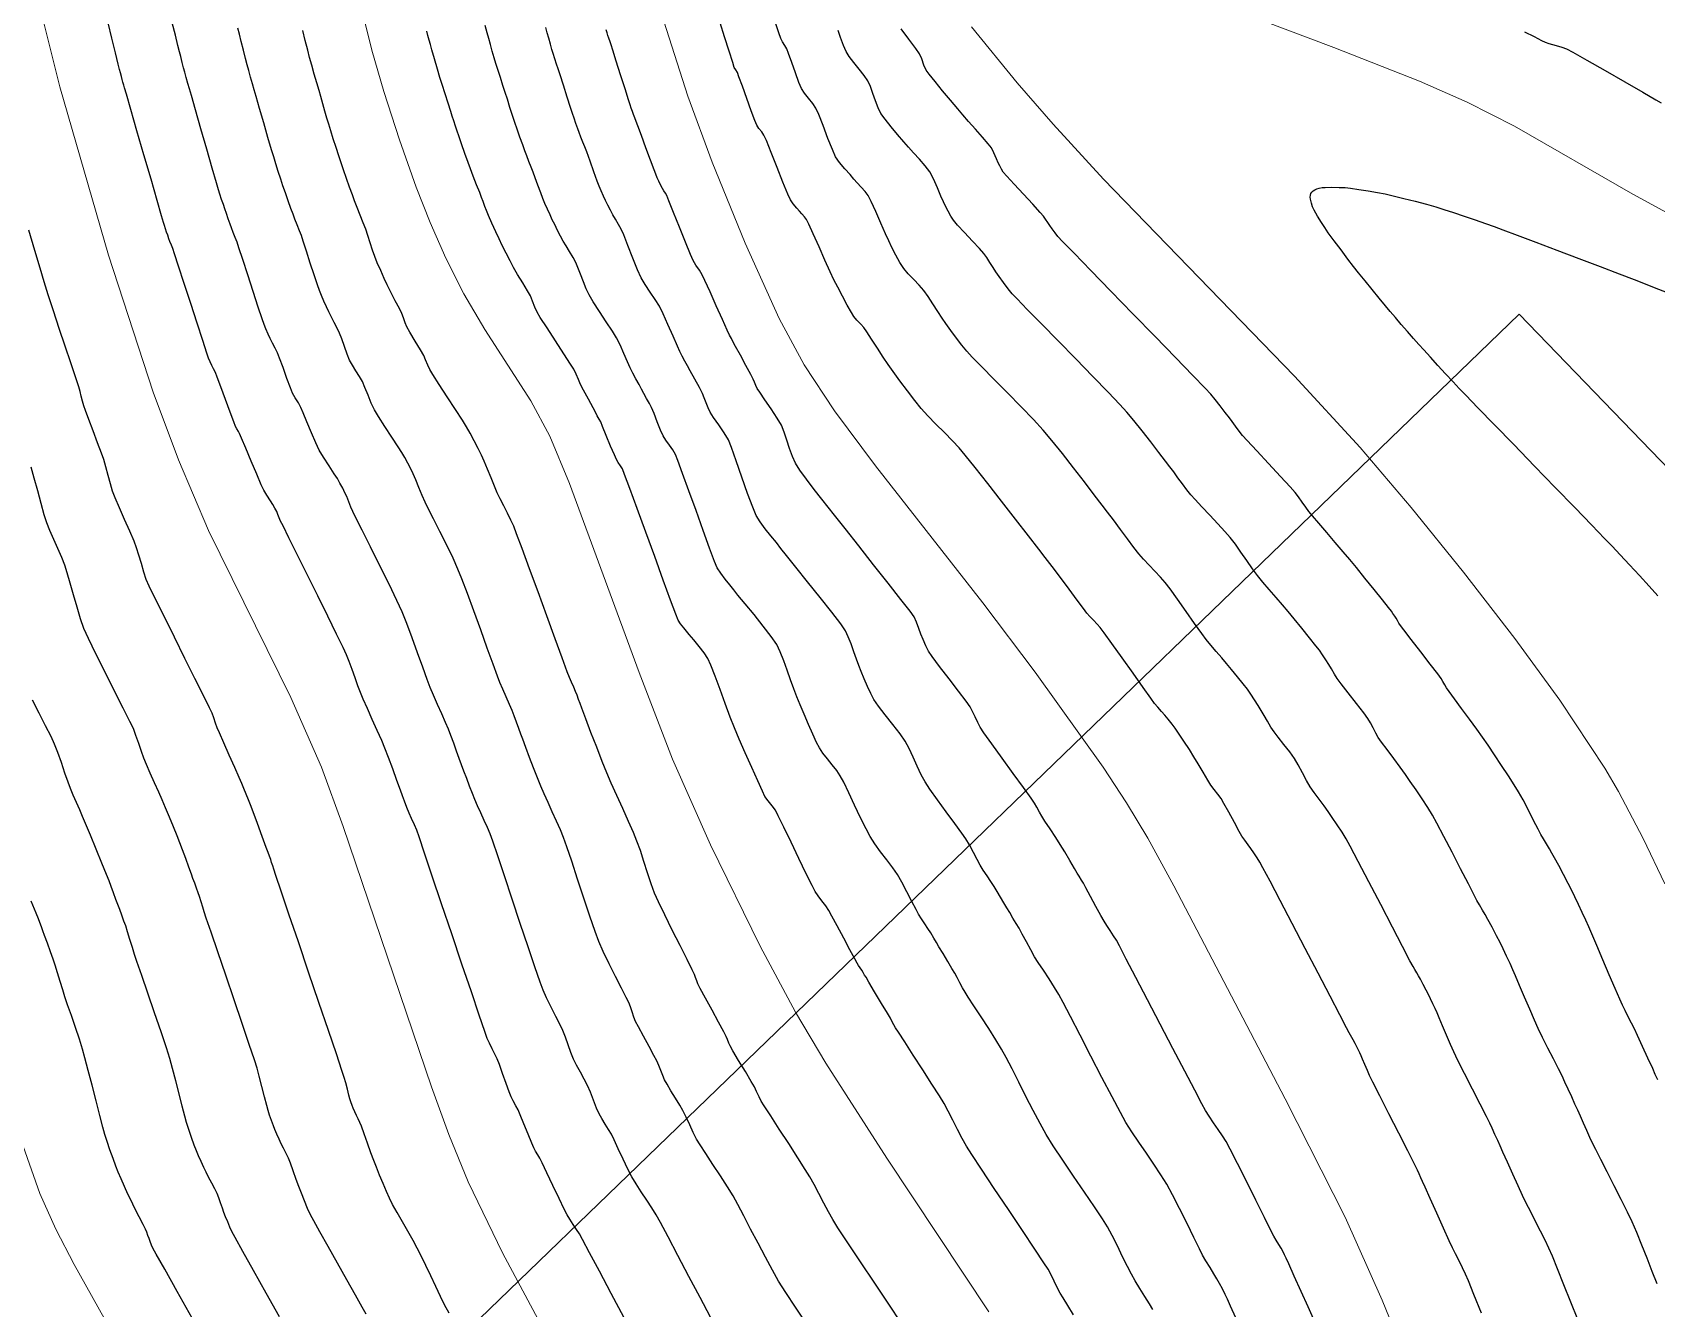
# Model space of a CAD drawing. Extents: x 27 to 849, y 0 to 853.
# Drawn here: x 491.7 to 577.4, y 579.6 to 647 of the extents above; entities that cross this region are included whole.
import ezdxf

# ---------------------------------------------------------------- set-up
doc = ezdxf.new("R2010")
doc.units = 0
doc.header["$LTSCALE"] = 2
doc.layers.add('Curva 1 m', color=5, linetype='Continuous')
doc.layers.add('Curva Mestra', color=1, linetype='Continuous')

msp = doc.modelspace()

# ---------------------------------------------------------------- linework, layer by layer
at = {"extrusion": (-0.049704, 0.050571, 0.997483), "elevation": -45.882}
msp.add_lwpolyline([(-371.684, 250.552), (-374.359, -58.63), (-849.748, -54.517), (-847.073, 254.665)], close=True, dxfattribs=at)
at = {"layer": 'Curva 1 m', "linetype": 'Continuous', "lineweight": -3}
for points, elevation in [([(522.941, 579.13), (522.26, 580.407), (521.633, 581.585), (521.109, 582.567), (520.739, 583.259), (520.572, 583.565), (520.426, 583.797), (520.249, 584.064), (520.074, 584.331), (519.931, 584.565), (519.776, 584.873), (519.505, 585.433), (519.179, 586.113), (518.86, 586.783), (518.607, 587.311), (518.483, 587.565), (518.382, 587.738), (518.261, 587.932), (518.162, 588.106), (518.057, 588.353), (517.866, 588.819), (517.646, 589.363), (517.452, 589.839), (517.34, 590.106), (517.222, 590.328), (517.081, 590.578), (516.966, 590.801), (516.869, 591.055), (516.707, 591.504), (516.521, 592.026), (516.35, 592.5), (516.235, 592.801), (516.117, 593.05), (515.971, 593.336), (515.825, 593.622), (515.71, 593.872), (515.579, 594.245), (515.285, 595.105), (514.87, 596.331), (514.374, 597.8), (513.837, 599.39), (513.302, 600.979), (512.808, 602.444), (512.397, 603.662), (512.108, 604.513), (511.984, 604.872), (511.86, 605.161), (511.711, 605.487), (511.584, 605.774), (511.469, 606.065), (511.342, 606.397), (511.232, 606.69), (511.126, 606.982), (510.944, 607.489), (510.722, 608.102), (510.498, 608.709), (510.309, 609.2), (510.135, 609.611), (509.902, 610.138), (509.641, 610.719), (509.386, 611.289), (509.166, 611.782), (509.015, 612.137), (508.878, 612.496), (508.728, 612.917), (508.573, 613.357), (508.421, 613.777), (508.279, 614.134), (508.103, 614.508), (507.756, 615.219), (507.291, 616.165), (506.756, 617.247), (506.202, 618.364), (505.679, 619.417), (505.237, 620.305), (504.928, 620.929), (504.8, 621.188), (504.731, 621.353), (504.655, 621.54), (504.593, 621.686), (504.497, 621.875), (504.394, 622.06), (504.267, 622.252), (504.071, 622.547), (503.908, 622.814), (503.779, 623.101), (503.541, 623.659), (503.251, 624.348), (502.965, 625.028), (502.742, 625.56), (502.637, 625.802), (502.567, 625.923), (502.482, 626.058), (502.414, 626.179), (502.321, 626.419), (502.128, 626.941), (501.884, 627.603), (501.64, 628.266), (501.448, 628.787), (501.357, 629.026), (501.263, 629.216), (501.166, 629.402), (501.08, 629.588), (501, 629.777), (500.909, 630.051), (500.693, 630.711), (500.393, 631.627), (500.051, 632.673), (499.71, 633.718), (499.41, 634.634), (499.195, 635.294), (499.104, 635.567), (499.031, 635.755), (498.957, 635.942), (498.904, 636.087), (498.838, 636.276), (498.78, 636.442), (498.727, 636.604), (498.667, 636.789), (498.616, 636.951), (498.517, 637.291), (498.282, 638.102), (497.957, 639.227), (497.586, 640.51), (497.216, 641.791), (496.891, 642.913), (496.658, 643.72), (496.562, 644.053), (496.522, 644.192), (496.476, 644.35), (496.437, 644.489), (496.396, 644.65), (496.345, 644.852), (496.301, 645.03), (496.231, 645.308), (496.082, 645.904), (495.889, 646.675), (495.687, 647.482)], 54), ([(527.498, 579.169), (526.949, 580.198), (526.356, 581.319), (525.772, 582.424), (525.254, 583.405), (524.854, 584.155), (524.629, 584.565), (524.402, 584.929), (524.128, 585.346), (523.839, 585.78), (523.568, 586.198), (523.347, 586.566), (523.13, 586.983), (522.877, 587.511), (522.623, 588.055), (522.405, 588.521), (522.261, 588.816), (522.115, 589.067), (521.936, 589.354), (521.76, 589.643), (521.618, 589.896), (521.484, 590.203), (521.321, 590.616), (521.153, 591.044), (521.001, 591.396), (520.833, 591.72), (520.625, 592.091), (520.418, 592.462), (520.254, 592.788), (520.119, 593.129), (519.978, 593.535), (519.837, 593.942), (519.706, 594.288), (519.556, 594.604), (519.333, 595.041), (519.081, 595.535), (518.841, 596.019), (518.655, 596.429), (518.502, 596.851), (518.227, 597.651), (517.866, 598.72), (517.453, 599.95), (517.025, 601.231), (516.617, 602.453), (516.263, 603.509), (515.999, 604.287), (515.861, 604.679), (515.724, 605.009), (515.554, 605.387), (515.374, 605.781), (515.202, 606.157), (515.061, 606.483), (514.928, 606.812), (514.78, 607.196), (514.626, 607.598), (514.481, 607.983), (514.357, 608.315), (514.233, 608.651), (514.091, 609.046), (513.941, 609.462), (513.795, 609.859), (513.664, 610.198), (513.51, 610.56), (513.306, 611.016), (513.082, 611.511), (512.868, 611.99), (512.694, 612.4), (512.533, 612.83), (512.305, 613.468), (512.035, 614.23), (511.749, 615.028), (511.469, 615.778), (511.221, 616.394), (510.942, 617.001), (510.53, 617.852), (510.044, 618.831), (509.548, 619.821), (509.104, 620.704), (508.771, 621.364), (508.613, 621.685), (508.511, 621.922), (508.397, 622.204), (508.287, 622.475), (508.198, 622.68), (508.077, 622.921), (507.932, 623.193), (507.8, 623.429), (507.631, 623.688), (507.355, 624.098), (507.059, 624.551), (506.829, 624.937), (506.654, 625.311), (506.427, 625.847), (506.192, 626.42), (505.993, 626.905), (505.875, 627.178), (505.735, 627.419), (505.566, 627.689), (505.429, 627.931), (505.317, 628.214), (505.133, 628.714), (504.926, 629.286), (504.744, 629.786), (504.637, 630.067), (504.518, 630.309), (504.375, 630.581), (504.254, 630.818), (504.144, 631.055), (504.022, 631.327), (503.922, 631.568), (503.823, 631.862), (503.619, 632.483), (503.353, 633.299), (503.066, 634.181), (502.8, 634.997), (502.598, 635.617), (502.5, 635.911), (502.408, 636.15), (502.299, 636.422), (502.205, 636.661), (502.131, 636.864), (502.035, 637.136), (501.935, 637.42), (501.852, 637.661), (501.775, 637.894), (501.686, 638.168), (501.598, 638.442), (501.524, 638.678), (501.416, 639.047), (501.194, 639.813), (500.904, 640.816), (500.592, 641.896), (500.304, 642.894), (500.086, 643.65), (499.984, 644.004), (499.903, 644.282), (499.812, 644.599), (499.734, 644.877), (499.675, 645.105), (499.601, 645.398), (499.526, 645.702), (499.462, 645.959), (499.38, 646.282), (499.243, 646.828), (499.079, 647.484)], 53), ([(568.206, 579.372), (567.803, 580.366), (567.508, 581.091), (567.362, 581.44), (567.206, 581.762), (567.017, 582.133), (566.826, 582.503), (566.667, 582.824), (566.494, 583.201), (566.196, 583.861), (565.841, 584.653), (565.495, 585.428), (565.223, 586.034), (565.094, 586.324), (565.006, 586.516), (564.906, 586.735), (564.817, 586.927), (564.66, 587.239), (564.305, 587.94), (563.832, 588.876), (563.316, 589.895), (562.836, 590.844), (562.47, 591.573), (562.294, 591.927), (562.18, 592.184), (562.047, 592.497), (561.927, 592.782), (561.851, 592.96), (561.781, 593.113), (561.699, 593.288), (561.625, 593.439), (561.536, 593.611), (561.432, 593.807), (561.364, 593.933), (561.291, 594.056), (561.218, 594.179), (561.081, 594.44), (560.727, 595.118), (560.208, 596.111), (559.579, 597.315), (558.893, 598.627), (558.205, 599.942), (557.569, 601.159), (557.037, 602.173), (556.665, 602.881), (556.505, 603.179), (556.358, 603.414), (556.183, 603.677), (556.031, 603.898), (555.879, 604.105), (555.702, 604.339), (555.554, 604.55), (555.408, 604.808), (555.154, 605.275), (554.864, 605.813), (554.607, 606.284), (554.455, 606.55), (554.287, 606.775), (554.085, 607.026), (553.915, 607.25), (553.754, 607.511), (553.509, 607.925), (553.244, 608.376), (553.018, 608.75), (552.779, 609.124), (552.485, 609.577), (552.212, 609.991), (552.035, 610.25), (551.862, 610.473), (551.659, 610.722), (551.484, 610.933), (551.312, 611.133), (551.114, 611.361), (550.945, 611.565), (550.752, 611.83), (550.345, 612.399), (549.809, 613.15), (549.229, 613.963), (548.688, 614.718), (548.273, 615.295), (548.066, 615.575), (547.91, 615.752), (547.72, 615.952), (547.53, 616.152), (547.372, 616.328), (547.19, 616.565), (546.856, 617.01), (546.429, 617.584), (545.967, 618.205), (545.528, 618.792), (545.17, 619.265), (544.825, 619.712), (544.281, 620.414), (543.606, 621.282), (542.868, 622.229), (542.134, 623.167), (541.471, 624.008), (540.948, 624.664), (540.632, 625.047), (540.275, 625.43), (539.846, 625.862), (539.394, 626.309), (538.967, 626.742), (538.614, 627.128), (538.276, 627.546), (537.89, 628.054), (537.5, 628.585), (537.148, 629.073), (536.879, 629.454), (536.621, 629.835), (536.312, 630.31), (536.003, 630.789), (535.748, 631.182), (535.599, 631.399), (535.431, 631.585), (535.23, 631.791), (535.066, 631.981), (534.935, 632.198), (534.719, 632.587), (534.462, 633.062), (534.211, 633.537), (534.013, 633.926), (533.821, 634.336), (533.541, 634.957), (533.225, 635.667), (532.924, 636.344), (532.689, 636.865), (532.572, 637.108), (532.459, 637.252), (532.318, 637.407), (532.194, 637.543), (532.048, 637.71), (531.86, 637.93), (531.711, 638.135), (531.578, 638.438), (531.323, 639.067), (531.008, 639.858), (530.695, 640.646), (530.445, 641.269), (530.32, 641.562), (530.202, 641.728), (530.054, 641.91), (529.938, 642.077), (529.837, 642.33), (529.645, 642.848), (529.41, 643.496), (529.178, 644.139), (528.998, 644.638), (528.915, 644.859), (528.834, 644.997), (528.754, 645.135), (528.668, 645.394), (528.478, 645.985), (528.238, 646.739), (528, 647.489)], 44), ([(573.291, 579.036), (572.923, 579.958), (572.555, 580.876), (572.219, 581.712), (571.943, 582.385), (571.76, 582.815), (571.561, 583.233), (571.321, 583.712), (571.06, 584.221), (570.8, 584.724), (570.562, 585.189), (570.369, 585.582), (570.134, 586.09), (569.853, 586.713), (569.573, 587.344), (569.336, 587.877), (569.189, 588.207), (569.062, 588.487), (568.915, 588.812), (568.766, 589.136), (568.635, 589.413), (568.46, 589.764), (568.133, 590.406), (567.727, 591.204), (567.312, 592.021), (566.961, 592.719), (566.743, 593.163), (566.565, 593.562), (566.355, 594.051), (566.146, 594.547), (565.969, 594.968), (565.856, 595.23), (565.755, 595.453), (565.635, 595.711), (565.513, 595.969), (565.405, 596.189), (565.281, 596.431), (565.124, 596.727), (564.978, 597.001), (564.882, 597.175), (564.79, 597.333), (564.683, 597.511), (564.591, 597.668), (564.427, 597.981), (564.04, 598.724), (563.502, 599.759), (562.883, 600.945), (562.258, 602.144), (561.697, 603.216), (561.272, 604.021), (561.057, 604.418), (560.845, 604.76), (560.587, 605.153), (560.327, 605.538), (560.108, 605.856), (559.888, 606.158), (559.626, 606.504), (559.366, 606.853), (559.154, 607.159), (558.963, 607.493), (558.749, 607.902), (558.531, 608.315), (558.33, 608.659), (558.083, 608.998), (557.77, 609.394), (557.466, 609.773), (557.25, 610.06), (557.088, 610.316), (556.909, 610.62), (556.733, 610.925), (556.577, 611.185), (556.413, 611.445), (556.218, 611.75), (556.018, 612.054), (555.84, 612.31), (555.618, 612.597), (555.315, 612.973), (554.999, 613.359), (554.737, 613.675), (554.488, 613.967), (554.195, 614.304), (553.904, 614.643), (553.66, 614.939), (553.429, 615.253), (553.056, 615.78), (552.607, 616.415), (552.153, 617.057), (551.761, 617.602), (551.501, 617.947), (551.258, 618.226), (550.964, 618.539), (550.653, 618.864), (550.358, 619.177), (550.112, 619.454), (549.85, 619.788), (549.509, 620.243), (549.135, 620.75), (548.771, 621.244), (548.461, 621.656), (548.183, 622.021), (547.76, 622.577), (547.238, 623.259), (546.661, 624.005), (546.076, 624.752), (545.526, 625.435), (545.057, 625.993), (544.55, 626.548), (543.901, 627.224), (543.182, 627.956), (542.464, 628.68), (541.818, 629.33), (541.314, 629.843), (541.023, 630.155), (540.769, 630.469), (540.479, 630.849), (540.186, 631.247), (539.923, 631.614), (539.721, 631.899), (539.495, 632.241), (539.238, 632.647), (538.982, 633.044), (538.761, 633.358), (538.52, 633.631), (538.223, 633.936), (537.928, 634.243), (537.695, 634.521), (537.497, 634.837), (537.283, 635.23), (537.077, 635.633), (536.905, 635.98), (536.733, 636.356), (536.487, 636.918), (536.219, 637.53), (535.981, 638.059), (535.824, 638.367), (535.665, 638.578), (535.459, 638.81), (535.247, 639.038), (535.069, 639.237), (534.863, 639.472), (534.588, 639.787), (534.312, 640.122), (534.102, 640.42), (533.931, 640.792), (533.694, 641.389), (533.439, 642.058), (533.212, 642.643), (533.059, 642.99), (532.893, 643.234), (532.675, 643.505), (532.459, 643.776), (532.295, 644.021), (532.161, 644.337), (531.977, 644.84), (531.783, 645.392), (531.621, 645.86), (531.529, 646.107), (531.428, 646.284), (531.304, 646.48), (531.205, 646.658), (531.101, 646.959), (530.913, 647.545)], 43), ([(532.555, 578.839), (531.982, 579.69), (531.476, 580.458), (531.095, 581.065), (530.767, 581.638), (530.396, 582.324), (530.005, 583.068), (529.616, 583.817), (529.251, 584.519), (528.933, 585.119), (528.685, 585.565), (528.391, 586.044), (528.021, 586.621), (527.625, 587.227), (527.25, 587.798), (526.946, 588.266), (526.762, 588.566), (526.587, 588.908), (526.398, 589.314), (526.21, 589.721), (526.038, 590.066), (525.87, 590.36), (525.646, 590.731), (525.409, 591.118), (525.204, 591.457), (525.075, 591.687), (524.974, 591.915), (524.867, 592.186), (524.762, 592.457), (524.663, 592.687), (524.511, 592.979), (524.249, 593.46), (523.951, 594.003), (523.691, 594.483), (523.542, 594.774), (523.451, 595.002), (523.357, 595.273), (523.264, 595.544), (523.176, 595.774), (523.046, 596.041), (522.799, 596.527), (522.483, 597.148), (522.146, 597.821), (521.836, 598.462), (521.601, 598.987), (521.399, 599.53), (521.123, 600.333), (520.806, 601.29), (520.477, 602.291), (520.169, 603.229), (519.913, 603.997), (519.738, 604.487), (519.571, 604.892), (519.366, 605.354), (519.143, 605.843), (518.918, 606.332), (518.711, 606.792), (518.538, 607.193), (518.364, 607.625), (518.158, 608.153), (517.944, 608.713), (517.745, 609.24), (517.583, 609.671), (517.482, 609.94), (517.375, 610.23), (517.254, 610.569), (517.131, 610.907), (517.02, 611.195), (516.885, 611.508), (516.707, 611.904), (516.523, 612.313), (516.373, 612.663), (516.249, 612.995), (516.019, 613.631), (515.713, 614.479), (515.363, 615.447), (515.002, 616.441), (514.661, 617.369), (514.371, 618.137), (514.164, 618.655), (513.904, 619.222), (513.569, 619.909), (513.206, 620.632), (512.863, 621.307), (512.587, 621.851), (512.425, 622.182), (512.273, 622.537), (512.102, 622.96), (511.936, 623.366), (511.803, 623.674), (511.673, 623.937), (511.514, 624.241), (511.351, 624.542), (511.206, 624.798), (511.008, 625.108), (510.677, 625.61), (510.3, 626.183), (509.962, 626.706), (509.749, 627.059), (509.587, 627.409), (509.415, 627.832), (509.251, 628.242), (509.114, 628.553), (508.964, 628.817), (508.776, 629.117), (508.59, 629.417), (508.444, 629.683), (508.317, 629.995), (508.174, 630.397), (508.034, 630.798), (507.916, 631.107), (507.789, 631.371), (507.631, 631.674), (507.472, 631.976), (507.342, 632.233), (507.222, 632.491), (507.085, 632.792), (506.952, 633.095), (506.844, 633.358), (506.741, 633.658), (506.571, 634.178), (506.367, 634.807), (506.165, 635.436), (505.996, 635.955), (505.896, 636.254), (505.797, 636.515), (505.677, 636.817), (505.555, 637.118), (505.454, 637.379), (505.343, 637.684), (505.198, 638.091), (505.049, 638.517), (504.924, 638.879), (504.808, 639.229), (504.675, 639.639), (504.543, 640.051), (504.433, 640.405), (504.32, 640.786), (504.133, 641.43), (503.91, 642.203), (503.689, 642.971), (503.508, 643.6), (503.405, 643.956), (503.318, 644.258), (503.216, 644.61), (503.115, 644.962), (503.03, 645.265), (502.942, 645.606), (502.832, 646.046), (502.719, 646.502), (502.622, 646.888), (502.545, 647.196)], 52), ([(537.566, 578.871), (536.915, 579.845), (536.172, 580.955), (535.421, 582.078), (534.744, 583.094), (534.225, 583.88), (533.947, 584.315), (533.721, 584.716), (533.471, 585.19), (533.214, 585.688), (532.966, 586.162), (532.742, 586.565), (532.497, 586.961), (532.102, 587.581), (531.623, 588.325), (531.124, 589.095), (530.673, 589.791), (530.336, 590.314), (530.178, 590.566), (530.059, 590.803), (529.932, 591.078), (529.816, 591.316), (529.648, 591.604), (529.337, 592.124), (528.981, 592.718), (528.679, 593.222), (528.531, 593.478), (528.463, 593.636), (528.392, 593.819), (528.325, 593.978), (528.197, 594.22), (527.923, 594.728), (527.576, 595.369), (527.23, 596.01), (526.956, 596.518), (526.83, 596.76), (526.769, 596.918), (526.706, 597.101), (526.647, 597.26), (526.529, 597.501), (526.258, 598.042), (525.89, 598.776), (525.479, 599.599), (525.082, 600.406), (524.753, 601.089), (524.547, 601.544), (524.364, 602.035), (524.173, 602.613), (523.98, 603.221), (523.792, 603.8), (523.615, 604.294), (523.427, 604.744), (523.164, 605.335), (522.859, 606.006), (522.545, 606.697), (522.252, 607.35), (522.014, 607.902), (521.776, 608.497), (521.486, 609.244), (521.184, 610.033), (520.911, 610.756), (520.705, 611.303), (520.607, 611.565), (520.534, 611.765), (520.451, 611.993), (520.376, 612.192), (520.28, 612.412), (520.157, 612.685), (520.052, 612.927), (519.937, 613.237), (519.672, 613.959), (519.299, 614.979), (518.859, 616.181), (518.394, 617.451), (517.944, 618.674), (517.553, 619.736), (517.26, 620.521), (517.107, 620.915), (516.958, 621.237), (516.774, 621.606), (516.577, 621.99), (516.391, 622.358), (516.237, 622.679), (516.086, 623.029), (515.907, 623.467), (515.721, 623.928), (515.548, 624.35), (515.408, 624.668), (515.234, 625.019), (515.023, 625.424), (514.805, 625.825), (514.611, 626.166), (514.395, 626.512), (514.029, 627.079), (513.593, 627.749), (513.167, 628.402), (512.833, 628.919), (512.67, 629.182), (512.564, 629.417), (512.455, 629.692), (512.352, 629.929), (512.184, 630.22), (511.902, 630.686), (511.622, 631.15), (511.459, 631.435), (511.37, 631.659), (511.28, 631.92), (511.195, 632.147), (511.068, 632.404), (510.853, 632.819), (510.618, 633.274), (510.431, 633.649), (510.268, 633.997), (510.083, 634.405), (509.905, 634.811), (509.767, 635.149), (509.651, 635.481), (509.527, 635.872), (509.404, 636.263), (509.293, 636.597), (509.164, 636.936), (509.002, 637.339), (508.839, 637.746), (508.703, 638.097), (508.589, 638.408), (508.441, 638.82), (508.28, 639.277), (508.125, 639.722), (507.997, 640.097), (507.873, 640.469), (507.729, 640.909), (507.582, 641.366), (507.447, 641.791), (507.341, 642.132), (507.245, 642.453), (507.136, 642.826), (507.024, 643.217), (506.918, 643.589), (506.827, 643.907), (506.71, 644.311), (506.574, 644.78), (506.439, 645.249), (506.327, 645.653), (506.228, 646.035), (506.099, 646.548), (505.964, 647.087)], 51), ([(546.665, 579.279), (546.359, 579.772), (546.108, 580.181), (545.954, 580.44), (545.806, 580.727), (545.641, 581.066), (545.476, 581.405), (545.323, 581.69), (545.098, 582.038), (544.619, 582.76), (543.966, 583.735), (543.225, 584.843), (542.475, 585.963), (541.801, 586.974), (541.285, 587.757), (541.008, 588.19), (540.786, 588.591), (540.542, 589.065), (540.292, 589.563), (540.05, 590.037), (539.83, 590.44), (539.585, 590.839), (539.187, 591.466), (538.703, 592.219), (538.201, 592.996), (537.749, 593.693), (537.414, 594.209), (537.266, 594.441), (537.177, 594.6), (537.078, 594.782), (536.991, 594.941), (536.834, 595.207), (536.523, 595.73), (536.162, 596.337), (535.855, 596.852), (535.706, 597.103), (535.635, 597.222), (535.554, 597.359), (535.482, 597.478), (535.404, 597.596), (535.313, 597.732), (535.236, 597.853), (535.116, 598.075), (534.86, 598.558), (534.53, 599.178), (534.192, 599.813), (533.907, 600.34), (533.74, 600.635), (533.578, 600.87), (533.378, 601.135), (533.18, 601.402), (533.021, 601.638), (532.858, 601.953), (532.553, 602.574), (532.163, 603.377), (531.747, 604.237), (531.363, 605.031), (531.068, 605.634), (530.92, 605.922), (530.748, 606.158), (530.539, 606.418), (530.37, 606.656), (530.236, 606.929), (529.989, 607.47), (529.673, 608.176), (529.334, 608.946), (529.018, 609.676), (528.769, 610.264), (528.542, 610.841), (528.279, 611.549), (528.005, 612.299), (527.743, 613.004), (527.521, 613.576), (527.361, 613.927), (527.163, 614.224), (526.892, 614.573), (526.608, 614.918), (526.367, 615.203), (526.226, 615.372), (526.082, 615.554), (525.919, 615.762), (525.792, 615.954), (525.67, 616.267), (525.392, 617.014), (525.004, 618.069), (524.549, 619.309), (524.074, 620.609), (523.621, 621.847), (523.236, 622.898), (522.963, 623.637), (522.847, 623.942), (522.749, 624.099), (522.627, 624.272), (522.527, 624.428), (522.419, 624.675), (522.222, 625.149), (521.996, 625.699), (521.802, 626.173), (521.698, 626.417), (521.617, 626.574), (521.52, 626.749), (521.435, 626.904), (521.295, 627.163), (521.049, 627.623), (520.796, 628.098), (520.638, 628.402), (520.524, 628.656), (520.398, 628.947), (520.278, 629.198), (520.103, 629.477), (519.75, 630.022), (519.308, 630.7), (518.865, 631.38), (518.511, 631.928), (518.336, 632.213), (518.22, 632.483), (518.102, 632.798), (517.988, 633.07), (517.833, 633.343), (517.582, 633.758), (517.311, 634.206), (517.096, 634.576), (516.911, 634.921), (516.703, 635.327), (516.499, 635.732), (516.331, 636.078), (516.159, 636.453), (515.957, 636.908), (515.776, 637.322), (515.667, 637.579), (515.584, 637.799), (515.492, 638.052), (515.411, 638.274), (515.311, 638.53), (515.146, 638.943), (514.967, 639.396), (514.821, 639.774), (514.697, 640.117), (514.528, 640.592), (514.351, 641.095), (514.201, 641.524), (514.115, 641.774), (514.034, 642.026), (513.943, 642.313), (513.863, 642.565), (513.782, 642.813), (513.643, 643.239), (513.479, 643.745), (513.323, 644.231), (513.207, 644.6), (513.077, 645.042), (512.924, 645.578), (512.788, 646.061), (512.707, 646.346), (512.644, 646.568), (512.573, 646.82), (512.513, 647.041)], 49), ([(550.857, 579.564), (550.675, 579.872), (550.435, 580.26), (550.172, 580.681), (549.92, 581.089), (549.715, 581.44), (549.511, 581.834), (549.256, 582.355), (548.978, 582.929), (548.701, 583.482), (548.454, 583.94), (548.193, 584.352), (547.769, 584.984), (547.239, 585.763), (546.662, 586.611), (546.094, 587.452), (545.594, 588.212), (545.217, 588.815), (544.895, 589.387), (544.533, 590.072), (544.151, 590.816), (543.772, 591.566), (543.416, 592.267), (543.105, 592.868), (542.861, 593.315), (542.564, 593.804), (542.185, 594.399), (541.779, 595.025), (541.399, 595.604), (541.101, 596.06), (540.938, 596.316), (540.808, 596.545), (540.661, 596.815), (540.516, 597.085), (540.388, 597.316), (540.241, 597.567), (540.018, 597.943), (539.772, 598.356), (539.556, 598.717), (539.424, 598.937), (539.283, 599.176), (539.121, 599.449), (538.976, 599.687), (538.821, 599.924), (538.639, 600.195), (538.484, 600.437), (538.353, 600.681), (538.133, 601.106), (537.866, 601.618), (537.596, 602.121), (537.363, 602.524), (537.117, 602.884), (536.809, 603.299), (536.479, 603.734), (536.17, 604.156), (535.923, 604.529), (535.707, 604.933), (535.422, 605.52), (535.105, 606.191), (534.795, 606.85), (534.53, 607.399), (534.348, 607.742), (534.16, 608.014), (533.922, 608.317), (533.668, 608.632), (533.432, 608.936), (533.247, 609.21), (533.094, 609.506), (532.893, 609.937), (532.667, 610.449), (532.436, 610.986), (532.222, 611.493), (532.047, 611.916), (531.891, 612.324), (531.725, 612.8), (531.55, 613.308), (531.368, 613.812), (531.181, 614.276), (530.991, 614.663), (530.706, 615.09), (530.284, 615.644), (529.801, 616.247), (529.329, 616.818), (528.944, 617.281), (528.721, 617.554), (528.512, 617.818), (528.268, 618.125), (528.033, 618.437), (527.853, 618.717), (527.712, 619.06), (527.451, 619.757), (527.111, 620.688), (526.733, 621.736), (526.356, 622.781), (526.022, 623.704), (525.772, 624.386), (525.644, 624.709), (525.506, 624.938), (525.327, 625.196), (525.146, 625.453), (525.005, 625.681), (524.864, 625.992), (524.687, 626.43), (524.513, 626.866), (524.383, 627.173), (524.267, 627.401), (524.124, 627.662), (523.979, 627.922), (523.856, 628.146), (523.725, 628.388), (523.561, 628.691), (523.395, 629.002), (523.259, 629.27), (523.114, 629.589), (522.925, 630.026), (522.723, 630.483), (522.538, 630.861), (522.323, 631.211), (521.995, 631.707), (521.628, 632.255), (521.299, 632.759), (521.082, 633.122), (520.938, 633.438), (520.784, 633.823), (520.633, 634.223), (520.497, 634.579), (520.386, 634.836), (520.239, 635.103), (520.054, 635.407), (519.868, 635.708), (519.717, 635.965), (519.579, 636.224), (519.422, 636.528), (519.27, 636.833), (519.143, 637.092), (519.024, 637.35), (518.888, 637.652), (518.755, 637.955), (518.645, 638.217), (518.53, 638.52), (518.387, 638.914), (518.245, 639.307), (518.134, 639.608), (518.033, 639.869), (517.912, 640.171), (517.792, 640.473), (517.692, 640.733), (517.58, 641.039), (517.435, 641.446), (517.286, 641.872), (517.162, 642.233), (517.045, 642.593), (516.908, 643.023), (516.772, 643.453), (516.657, 643.816), (516.54, 644.177), (516.402, 644.601), (516.268, 645.014), (516.165, 645.342), (516.076, 645.644), (515.975, 645.996), (515.876, 646.348), (515.79, 646.651), (515.702, 646.964), (515.596, 647.338)], 48), ([(555.23, 579.135), (554.954, 579.749), (554.789, 580.108), (554.666, 580.361), (554.52, 580.652), (554.37, 580.942), (554.237, 581.189), (554.079, 581.456), (553.869, 581.793), (553.653, 582.14), (553.476, 582.44), (553.307, 582.774), (553.017, 583.364), (552.655, 584.106), (552.264, 584.895), (551.892, 585.624), (551.584, 586.19), (551.28, 586.68), (550.91, 587.233), (550.508, 587.816), (550.105, 588.4), (549.734, 588.951), (549.426, 589.44), (549.136, 589.964), (548.696, 590.795), (548.16, 591.824), (547.58, 592.945), (547.01, 594.049), (546.504, 595.03), (546.113, 595.779), (545.892, 596.19), (545.659, 596.57), (545.37, 597.018), (545.07, 597.475), (544.802, 597.885), (544.61, 598.191), (544.406, 598.549), (544.173, 598.978), (543.952, 599.389), (543.785, 599.691), (543.639, 599.942), (543.466, 600.232), (543.292, 600.522), (543.143, 600.771), (542.992, 601.027), (542.812, 601.331), (542.629, 601.636), (542.47, 601.896), (542.303, 602.154), (542.101, 602.454), (541.899, 602.757), (541.733, 603.021), (541.57, 603.318), (541.374, 603.699), (541.17, 604.088), (540.985, 604.413), (540.771, 604.721), (540.399, 605.23), (539.944, 605.846), (539.481, 606.478), (539.084, 607.034), (538.826, 607.42), (538.624, 607.8), (538.411, 608.254), (538.195, 608.732), (537.981, 609.185), (537.776, 609.562), (537.503, 609.955), (537.128, 610.441), (536.725, 610.95), (536.366, 611.414), (536.125, 611.764), (535.959, 612.079), (535.786, 612.455), (535.616, 612.855), (535.459, 613.239), (535.324, 613.568), (535.199, 613.901), (535.064, 614.292), (534.921, 614.7), (534.772, 615.083), (534.62, 615.4), (534.37, 615.757), (533.896, 616.376), (533.284, 617.151), (532.624, 617.978), (532.001, 618.754), (531.502, 619.375), (531.216, 619.737), (530.972, 620.047), (530.685, 620.404), (530.39, 620.782), (530.121, 621.15), (529.915, 621.481), (529.725, 621.923), (529.457, 622.649), (529.154, 623.512), (528.855, 624.368), (528.604, 625.071), (528.442, 625.475), (528.223, 625.842), (527.934, 626.265), (527.659, 626.658), (527.482, 626.934), (527.378, 627.16), (527.271, 627.429), (527.166, 627.7), (527.068, 627.929), (526.907, 628.238), (526.666, 628.68), (526.429, 629.112), (526.277, 629.388), (526.149, 629.625), (526.003, 629.897), (525.879, 630.137), (525.75, 630.423), (525.521, 630.944), (525.249, 631.561), (524.989, 632.134), (524.798, 632.524), (524.582, 632.876), (524.31, 633.276), (524.04, 633.676), (523.828, 634.031), (523.645, 634.441), (523.396, 635.058), (523.133, 635.728), (522.912, 636.295), (522.785, 636.602), (522.647, 636.846), (522.479, 637.118), (522.338, 637.355), (522.212, 637.593), (522.073, 637.867), (521.956, 638.106), (521.846, 638.343), (521.726, 638.615), (521.624, 638.856), (521.52, 639.131), (521.341, 639.62), (521.136, 640.18), (520.958, 640.668), (520.857, 640.943), (520.763, 641.182), (520.655, 641.454), (520.562, 641.693), (520.488, 641.896), (520.391, 642.168), (520.291, 642.452), (520.209, 642.693), (520.104, 643.016), (519.928, 643.566), (519.73, 644.191), (519.555, 644.741), (519.451, 645.066), (519.373, 645.307), (519.281, 645.59), (519.192, 645.865), (519.123, 646.083), (519.042, 646.361), (518.952, 646.678), (518.873, 646.956), (518.795, 647.235)], 47), ([(559.334, 579.07), (559.048, 579.708), (558.684, 580.52), (558.319, 581.332), (558.03, 581.974), (557.894, 582.274), (557.809, 582.448), (557.709, 582.644), (557.618, 582.815), (557.505, 583.002), (557.36, 583.233), (557.237, 583.44), (557.081, 583.747), (556.741, 584.427), (556.287, 585.338), (555.787, 586.337), (555.312, 587.282), (554.931, 588.031), (554.715, 588.44), (554.528, 588.738), (554.298, 589.077), (554.054, 589.429), (553.824, 589.767), (553.636, 590.065), (553.444, 590.418), (553.059, 591.146), (552.531, 592.154), (551.908, 593.347), (551.24, 594.63), (550.574, 595.907), (549.961, 597.085), (549.449, 598.067), (549.086, 598.759), (548.923, 599.065), (548.779, 599.298), (548.603, 599.566), (548.428, 599.833), (548.282, 600.065), (548.113, 600.364), (547.849, 600.845), (547.559, 601.377), (547.313, 601.828), (547.183, 602.065), (547.082, 602.238), (546.964, 602.434), (546.861, 602.606), (546.72, 602.845), (546.474, 603.262), (546.197, 603.725), (545.965, 604.106), (545.722, 604.481), (545.421, 604.936), (545.146, 605.35), (544.982, 605.606), (544.862, 605.827), (544.73, 606.082), (544.608, 606.301), (544.422, 606.565), (544.017, 607.127), (543.479, 607.869), (542.895, 608.675), (542.351, 609.429), (541.934, 610.013), (541.729, 610.312), (541.602, 610.556), (541.467, 610.848), (541.333, 611.14), (541.204, 611.383), (540.993, 611.678), (540.589, 612.214), (540.091, 612.867), (539.595, 613.517), (539.2, 614.042), (539.002, 614.319), (538.862, 614.599), (538.721, 614.93), (538.602, 615.221), (538.495, 615.516), (538.376, 615.853), (538.25, 616.137), (538.038, 616.424), (537.553, 617.049), (536.882, 617.903), (536.109, 618.882), (535.32, 619.879), (534.601, 620.788), (534.036, 621.504), (533.711, 621.919), (533.376, 622.349), (532.974, 622.861), (532.567, 623.39), (532.214, 623.872), (531.976, 624.245), (531.821, 624.593), (531.674, 625.016), (531.531, 625.464), (531.388, 625.888), (531.239, 626.242), (531.015, 626.625), (530.699, 627.107), (530.366, 627.593), (530.094, 627.985), (529.96, 628.187), (529.89, 628.343), (529.819, 628.526), (529.753, 628.684), (529.624, 628.927), (529.37, 629.396), (529.075, 629.939), (528.823, 630.401), (528.699, 630.63), (528.598, 630.816), (528.5, 631.004), (528.384, 631.261), (528.129, 631.828), (527.803, 632.555), (527.472, 633.291), (527.202, 633.885), (527.059, 634.187), (526.907, 634.428), (526.723, 634.698), (526.573, 634.94), (526.436, 635.26), (526.176, 635.9), (525.856, 636.694), (525.542, 637.48), (525.296, 638.092), (525.183, 638.367), (525.114, 638.49), (525.03, 638.626), (524.959, 638.744), (524.861, 638.932), (524.768, 639.12), (524.683, 639.306), (524.602, 639.495), (524.515, 639.729), (524.327, 640.239), (524.09, 640.886), (523.853, 641.534), (523.666, 642.043), (523.58, 642.277), (523.506, 642.465), (523.432, 642.652), (523.38, 642.797), (523.313, 642.985), (523.256, 643.152), (523.168, 643.424), (522.983, 644.002), (522.75, 644.733), (522.517, 645.465), (522.332, 646.044), (522.246, 646.316), (522.192, 646.483), (522.13, 646.672), (522.082, 646.825), (522.041, 646.964), (521.996, 647.122)], 46), ([(577.478, 580.917), (577.216, 581.573), (576.941, 582.273), (576.665, 582.973), (576.4, 583.627), (576.157, 584.19), (575.91, 584.712), (575.583, 585.371), (575.214, 586.1), (574.841, 586.83), (574.501, 587.492), (574.232, 588.019), (574.071, 588.341), (573.925, 588.656), (573.76, 589.023), (573.589, 589.407), (573.426, 589.775), (573.284, 590.091), (573.139, 590.412), (572.967, 590.791), (572.785, 591.191), (572.608, 591.573), (572.454, 591.9), (572.265, 592.278), (572.001, 592.792), (571.706, 593.365), (571.423, 593.926), (571.192, 594.4), (570.997, 594.837), (570.746, 595.418), (570.474, 596.058), (570.214, 596.675), (569.999, 597.183), (569.862, 597.5), (569.71, 597.834), (569.53, 598.222), (569.347, 598.608), (569.186, 598.938), (568.999, 599.301), (568.764, 599.745), (568.544, 600.156), (568.401, 600.418), (568.263, 600.654), (568.102, 600.921), (567.964, 601.158), (567.817, 601.439), (567.509, 602.034), (567.1, 602.826), (566.647, 603.701), (566.208, 604.542), (565.842, 605.233), (565.608, 605.658), (565.361, 606.059), (565.062, 606.52), (564.745, 606.997), (564.441, 607.443), (564.185, 607.814), (563.911, 608.196), (563.569, 608.658), (563.222, 609.123), (562.93, 609.518), (562.754, 609.769), (562.623, 609.998), (562.48, 610.27), (562.337, 610.542), (562.204, 610.769), (561.985, 611.066), (561.6, 611.563), (561.163, 612.121), (560.787, 612.602), (560.584, 612.87), (560.437, 613.106), (560.278, 613.381), (560.136, 613.62), (559.985, 613.859), (559.807, 614.134), (559.644, 614.37), (559.459, 614.608), (559.124, 615.027), (558.715, 615.532), (558.312, 616.027), (557.991, 616.418), (557.699, 616.762), (557.356, 617.157), (556.997, 617.57), (556.658, 617.967), (556.375, 618.314), (556.11, 618.672), (555.813, 619.097), (555.505, 619.542), (555.206, 619.965), (554.936, 620.319), (554.659, 620.637), (554.281, 621.048), (553.856, 621.499), (553.439, 621.94), (553.087, 622.317), (552.853, 622.579), (552.647, 622.839), (552.416, 623.147), (552.178, 623.471), (551.951, 623.782), (551.752, 624.047), (551.525, 624.345), (551.174, 624.806), (550.747, 625.362), (550.291, 625.948), (549.853, 626.496), (549.482, 626.939), (549.114, 627.337), (548.488, 627.99), (547.683, 628.819), (546.777, 629.748), (545.846, 630.7), (544.968, 631.596), (544.221, 632.36), (543.683, 632.914), (543.431, 633.181), (543.215, 633.451), (542.97, 633.778), (542.738, 634.097), (542.563, 634.344), (542.415, 634.569), (542.248, 634.834), (542.078, 635.098), (541.923, 635.317), (541.7, 635.569), (541.327, 635.968), (540.906, 636.415), (540.537, 636.813), (540.324, 637.062), (540.189, 637.277), (540.046, 637.539), (539.911, 637.805), (539.797, 638.035), (539.664, 638.341), (539.48, 638.785), (539.275, 639.253), (539.077, 639.626), (538.838, 639.942), (538.529, 640.29), (538.211, 640.632), (537.943, 640.931), (537.703, 641.21), (537.377, 641.587), (537.026, 642.001), (536.712, 642.394), (536.494, 642.705), (536.349, 643.003), (536.211, 643.367), (536.075, 643.752), (535.939, 644.117), (535.799, 644.419), (535.605, 644.71), (535.345, 645.048), (535.067, 645.394), (534.82, 645.712), (534.653, 645.964), (534.51, 646.294), (534.368, 646.703), (534.241, 647.09)], 42), ([(577.504, 591.696), (577.38, 591.975), (577.24, 592.283), (576.991, 592.828), (576.702, 593.46), (576.44, 594.029), (576.272, 594.387), (576.128, 594.676), (575.955, 595.011), (575.784, 595.346), (575.642, 595.637), (575.506, 595.945), (575.262, 596.514), (574.95, 597.243), (574.614, 598.033), (574.293, 598.784), (574.031, 599.396), (573.868, 599.77), (573.71, 600.118), (573.523, 600.522), (573.326, 600.943), (573.135, 601.344), (572.966, 601.688), (572.775, 602.061), (572.532, 602.524), (572.28, 602.997), (572.061, 603.402), (571.92, 603.661), (571.787, 603.89), (571.628, 604.154), (571.47, 604.418), (571.337, 604.647), (571.191, 604.928), (570.957, 605.387), (570.679, 605.93), (570.399, 606.465), (570.159, 606.897), (569.934, 607.263), (569.624, 607.744), (569.266, 608.288), (568.896, 608.842), (568.55, 609.355), (568.263, 609.772), (567.956, 610.202), (567.568, 610.734), (567.155, 611.292), (566.776, 611.803), (566.49, 612.19), (566.354, 612.379), (566.265, 612.537), (566.169, 612.721), (566.079, 612.879), (565.895, 613.124), (565.497, 613.64), (564.993, 614.291), (564.49, 614.939), (564.096, 615.448), (563.919, 615.68), (563.846, 615.798), (563.766, 615.935), (563.695, 616.055), (563.619, 616.175), (563.53, 616.312), (563.449, 616.43), (563.301, 616.619), (562.972, 617.03), (562.532, 617.576), (562.051, 618.171), (561.599, 618.729), (561.244, 619.161), (560.903, 619.566), (560.48, 620.061), (560.031, 620.583), (559.613, 621.069), (559.281, 621.459), (559.09, 621.688), (558.921, 621.918), (558.732, 622.191), (558.542, 622.463), (558.37, 622.691), (558.103, 622.99), (557.593, 623.544), (556.962, 624.223), (556.336, 624.897), (555.839, 625.434), (555.593, 625.705), (555.414, 625.935), (555.217, 626.204), (555.043, 626.439), (554.898, 626.628), (554.671, 626.925), (554.403, 627.272), (554.135, 627.611), (553.908, 627.885), (553.607, 628.203), (552.957, 628.878), (552.047, 629.817), (550.965, 630.931), (549.8, 632.129), (548.641, 633.321), (547.576, 634.415), (546.695, 635.321), (546.087, 635.949), (545.839, 636.208), (545.691, 636.396), (545.529, 636.615), (545.405, 636.789), (545.304, 636.945), (545.191, 637.124), (545.085, 637.276), (544.9, 637.482), (544.509, 637.907), (544.015, 638.44), (543.522, 638.974), (543.134, 639.398), (542.953, 639.603), (542.862, 639.753), (542.768, 639.931), (542.69, 640.089), (542.595, 640.311), (542.464, 640.622), (542.329, 640.885), (542.163, 641.095), (541.858, 641.446), (541.485, 641.865), (541.115, 642.282), (540.818, 642.625), (540.546, 642.948), (540.169, 643.4), (539.75, 643.905), (539.354, 644.388), (539.045, 644.775), (538.886, 644.99), (538.767, 645.258), (538.654, 645.577), (538.538, 645.847), (538.342, 646.127), (537.975, 646.615), (537.554, 647.17)], 41), ([(570.473, 647.019), (570.975, 646.76), (571.374, 646.554), (571.568, 646.457), (571.754, 646.393), (571.943, 646.336), (572.14, 646.284), (572.436, 646.205), (572.693, 646.12), (573.027, 645.937), (573.758, 645.521), (574.724, 644.967), (575.763, 644.369), (576.712, 643.821), (577.41, 643.42), (577.693, 643.258)], 41), ([(577.517, 617.246), (577.06, 617.747), (576.547, 618.306), (576.02, 618.875), (575.523, 619.409), (575.097, 619.862), (574.705, 620.271), (574.026, 620.974), (573.133, 621.894), (572.099, 622.958), (570.998, 624.092), (569.902, 625.22), (568.884, 626.268), (568.017, 627.161), (567.374, 627.825), (567.028, 628.185), (566.699, 628.538), (566.31, 628.959), (565.899, 629.407), (565.503, 629.842), (565.156, 630.224), (564.896, 630.513), (564.62, 630.824), (564.302, 631.188), (563.97, 631.569), (563.655, 631.935), (563.385, 632.252), (563.134, 632.553), (562.802, 632.955), (562.428, 633.409), (562.052, 633.87), (561.714, 634.288), (561.453, 634.618), (561.151, 635.012), (560.788, 635.495), (560.423, 635.987), (560.115, 636.408), (559.925, 636.679), (559.752, 636.952), (559.551, 637.288), (559.375, 637.594), (559.278, 637.779), (559.223, 637.961), (559.175, 638.17), (559.154, 638.285), (559.17, 638.381), (559.196, 638.474), (559.251, 638.549), (559.313, 638.62), (559.405, 638.674), (559.509, 638.725), (559.637, 638.761), (559.785, 638.792), (559.957, 638.798), (560.296, 638.803), (560.684, 638.801), (561.001, 638.789), (561.291, 638.755), (561.724, 638.693), (562.223, 638.614), (562.712, 638.53), (563.116, 638.453), (563.54, 638.357), (564.096, 638.221), (564.706, 638.065), (565.297, 637.906), (565.793, 637.766), (566.21, 637.637), (566.724, 637.469), (567.293, 637.279), (567.87, 637.082), (568.412, 636.893), (568.874, 636.73), (569.327, 636.563), (570.086, 636.278), (571.065, 635.908), (572.178, 635.486), (573.339, 635.045), (574.463, 634.617), (575.464, 634.235), (576.256, 633.932), (576.754, 633.741), (577.319, 633.522), (578, 633.257)], 39), ([(513.69, 579.375), (513.46, 579.815), (513.239, 580.262), (512.988, 580.786), (512.724, 581.345), (512.463, 581.897), (512.22, 582.401), (512.012, 582.815), (511.793, 583.22), (511.523, 583.696), (511.233, 584.2), (510.953, 584.687), (510.714, 585.115), (510.544, 585.44), (510.382, 585.796), (510.205, 586.215), (510.027, 586.657), (509.861, 587.079), (509.721, 587.44), (509.57, 587.841), (509.388, 588.343), (509.208, 588.844), (509.064, 589.243), (508.99, 589.44), (508.895, 589.629), (508.798, 589.815), (508.711, 590.001), (508.629, 590.19), (508.574, 590.335), (508.508, 590.523), (508.453, 590.69), (508.402, 590.881), (508.324, 591.192), (508.237, 591.533), (508.159, 591.815), (508.034, 592.191), (507.742, 593.06), (507.323, 594.297), (506.822, 595.777), (506.279, 597.376), (505.738, 598.971), (505.24, 600.436), (504.829, 601.648), (504.546, 602.483), (504.433, 602.815), (504.382, 602.981), (504.324, 603.17), (504.279, 603.315), (504.21, 603.503), (504.14, 603.69), (504.041, 603.96), (503.833, 604.529), (503.582, 605.214), (503.355, 605.832), (503.217, 606.2), (503.112, 606.464), (502.987, 606.769), (502.861, 607.073), (502.751, 607.334), (502.616, 607.642), (502.377, 608.183), (502.087, 608.838), (501.8, 609.485), (501.573, 610.002), (501.457, 610.27), (501.368, 610.519), (501.272, 610.805), (501.18, 611.053), (501.044, 611.335), (500.726, 611.976), (500.278, 612.877), (499.75, 613.937), (499.194, 615.056), (498.66, 616.133), (498.2, 617.068), (497.863, 617.759), (497.702, 618.108), (497.574, 618.488), (497.446, 618.939), (497.32, 619.391), (497.199, 619.775), (497.06, 620.117), (496.833, 620.646), (496.561, 621.269), (496.29, 621.892), (496.063, 622.421), (495.927, 622.763), (495.809, 623.145), (495.688, 623.595), (495.569, 624.045), (495.457, 624.429), (495.334, 624.779), (495.133, 625.319), (494.898, 625.944), (494.67, 626.549), (494.49, 627.028), (494.401, 627.277), (494.338, 627.515), (494.275, 627.788), (494.215, 628.027), (494.137, 628.269), (493.962, 628.797), (493.716, 629.537), (493.425, 630.415), (493.114, 631.356), (492.809, 632.286), (492.535, 633.132), (492.319, 633.817), (492.102, 634.537), (491.824, 635.474), (491.511, 636.545)], 56), ([(509.319, 579.315), (509.112, 579.694), (508.757, 580.33), (508.304, 581.133), (507.805, 582.016), (507.312, 582.889), (506.876, 583.664), (506.549, 584.252), (506.381, 584.565), (506.227, 584.907), (506.06, 585.312), (505.899, 585.718), (505.764, 586.065), (505.626, 586.438), (505.466, 586.887), (505.318, 587.3), (505.216, 587.565), (505.098, 587.807), (504.954, 588.078), (504.832, 588.315), (504.721, 588.552), (504.597, 588.824), (504.494, 589.065), (504.416, 589.269), (504.318, 589.54), (504.22, 589.823), (504.141, 590.065), (504.065, 590.346), (503.95, 590.803), (503.814, 591.344), (503.675, 591.879), (503.554, 592.315), (503.414, 592.745), (503.14, 593.565), (502.77, 594.658), (502.344, 595.912), (501.902, 597.211), (501.483, 598.44), (501.127, 599.485), (500.873, 600.232), (500.76, 600.565), (500.685, 600.805), (500.599, 601.089), (500.516, 601.361), (500.45, 601.565), (500.364, 601.805), (500.262, 602.076), (500.173, 602.315), (500.091, 602.54), (499.953, 602.921), (499.787, 603.377), (499.62, 603.83), (499.48, 604.198), (499.333, 604.568), (499.141, 605.041), (498.929, 605.556), (498.723, 606.051), (498.549, 606.465), (498.367, 606.881), (498.146, 607.377), (497.918, 607.885), (497.718, 608.337), (497.579, 608.667), (497.447, 609.028), (497.305, 609.452), (497.161, 609.875), (497.025, 610.233), (496.844, 610.609), (496.492, 611.31), (496.033, 612.216), (495.531, 613.209), (495.052, 614.17), (494.658, 614.982), (494.416, 615.524), (494.239, 616.027), (494.053, 616.635), (493.868, 617.285), (493.693, 617.914), (493.537, 618.459), (493.409, 618.858), (493.246, 619.266), (493.04, 619.734), (492.82, 620.221), (492.616, 620.69), (492.455, 621.099), (492.324, 621.518), (492.158, 622.106), (491.975, 622.778), (491.795, 623.447), (491.636, 624.027)], 57), ([(504.745, 579.176), (504.041, 580.429), (503.371, 581.621), (502.802, 582.637), (502.396, 583.365), (502.219, 583.69), (502.116, 583.918), (502.005, 584.188), (501.897, 584.459), (501.807, 584.69), (501.723, 584.921), (501.629, 585.192), (501.532, 585.461), (501.442, 585.69), (501.324, 585.933), (501.165, 586.239), (501, 586.551), (500.866, 586.815), (500.744, 587.073), (500.605, 587.374), (500.47, 587.677), (500.359, 587.94), (500.242, 588.246), (500.095, 588.652), (499.948, 589.078), (499.83, 589.44), (499.74, 589.769), (499.606, 590.297), (499.443, 590.946), (499.268, 591.634), (499.098, 592.284), (498.949, 592.815), (498.769, 593.379), (498.486, 594.225), (498.145, 595.228), (497.79, 596.263), (497.465, 597.206), (497.216, 597.932), (497.086, 598.315), (496.974, 598.675), (496.844, 599.101), (496.72, 599.509), (496.622, 599.815), (496.529, 600.076), (496.417, 600.378), (496.303, 600.68), (496.206, 600.94), (496.105, 601.216), (495.982, 601.555), (495.855, 601.901), (495.744, 602.195), (495.607, 602.535), (495.362, 603.137), (495.06, 603.873), (494.755, 604.614), (494.499, 605.231), (494.347, 605.596), (494.197, 605.936), (494.02, 606.329), (493.844, 606.723), (493.7, 607.065), (493.578, 607.403), (493.414, 607.887), (493.228, 608.437), (493.039, 608.973), (492.869, 609.413), (492.678, 609.819), (492.389, 610.383), (492.047, 611.042), (491.694, 611.73)], 58), ([(500.122, 579.12), (499.334, 580.527), (498.682, 581.692), (498.233, 582.495), (498.056, 582.815), (497.987, 582.973), (497.913, 583.155), (497.851, 583.315), (497.793, 583.474), (497.729, 583.657), (497.668, 583.815), (497.551, 584.048), (497.334, 584.465), (497.093, 584.932), (496.9, 585.315), (496.738, 585.659), (496.552, 586.061), (496.372, 586.465), (496.224, 586.815), (496.104, 587.127), (495.953, 587.539), (495.791, 587.995), (495.64, 588.439), (495.518, 588.815), (495.413, 589.195), (495.252, 589.814), (495.057, 590.579), (494.847, 591.403), (494.645, 592.193), (494.47, 592.861), (494.344, 593.315), (494.179, 593.834), (493.97, 594.45), (493.751, 595.081), (493.554, 595.646), (493.413, 596.065), (493.296, 596.438), (493.16, 596.882), (493.021, 597.339), (492.894, 597.753), (492.794, 598.065), (492.658, 598.446), (492.488, 598.903), (492.332, 599.317), (492.239, 599.565), (492.166, 599.765), (492.083, 599.993), (492.008, 600.192), (491.889, 600.486), (491.625, 601.13)], 59)]:
    msp.add_lwpolyline(points, dxfattribs=dict(at, elevation=elevation))
at = {"layer": 'Curva Mestra', "lineweight": 0}
for points, elevation in [([(550.554, 649.915), (560.404, 646.179), (564.922, 644.401), (567.442, 643.295), (569.943, 642.025), (576.193, 638.447), (579.318, 636.737)], 40), ([(522.538, 571.315), (516.515, 582.565), (514.706, 586.315), (513.678, 588.815), (512.764, 591.315), (508.107, 605.065), (506.953, 608.203), (505.336, 611.873), (500.988, 620.691), (499.399, 624.427), (498.078, 627.986), (495.708, 635.224), (493.14, 644.101), (492.015, 648.611)], 55), ([(542.193, 579.44), (536.799, 587.565), (533.593, 592.566), (531.987, 595.268), (530.118, 598.746), (527.492, 604.101), (525.491, 608.611), (523.731, 613.19), (520.049, 623.175), (519.013, 625.662), (518.017, 627.535), (515.59, 631.304), (514.474, 633.187), (513.519, 635.064), (512.689, 636.94), (511.951, 638.815), (511.069, 641.315), (510.249, 643.859), (509.624, 646.041), (508.944, 648.746)], 50), ([(577.49, 552.406), (576.308, 553.828), (574.69, 556.014), (573.352, 558.098), (568.709, 566.47), (566.857, 570.468), (562.964, 580.065), (560.998, 584.44), (557.845, 590.69), (551.954, 601.94), (550.58, 604.44), (549.459, 606.315), (548.23, 608.19), (544.632, 613.203), (541.88, 616.873), (536.206, 624.101), (534.037, 627.008), (532.437, 629.44), (531.12, 631.871), (529.319, 635.849), (527.581, 640.133), (526.302, 643.611), (525.04, 647.566)], 45), ([(577.874, 602.039), (576.746, 604.437), (575.438, 606.903), (574.71, 608.136), (572.34, 611.73), (569.954, 614.988), (567.254, 618.49), (564.498, 621.903), (561.805, 625.063), (558.333, 628.83), (548.247, 639.235), (545.582, 642.144), (543.693, 644.318), (541.277, 647.276)], 40), ([(512.54, 534.904), (512.504, 535.69), (512.209, 538.19), (511.764, 540.69), (510.955, 544.44), (510.14, 547.565), (508.946, 551.315), (507.385, 555.69), (506.101, 558.815), (504.383, 562.565), (502.867, 565.69), (501.239, 568.815), (493.894, 581.94), (492.935, 583.815), (492.09, 585.69), (491.207, 588.19)], 60)]:
    msp.add_lwpolyline(points, dxfattribs=dict(at, elevation=elevation)).dxf.unprotected_set("ltscale", 0)

doc.saveas('drawing.dxf')
